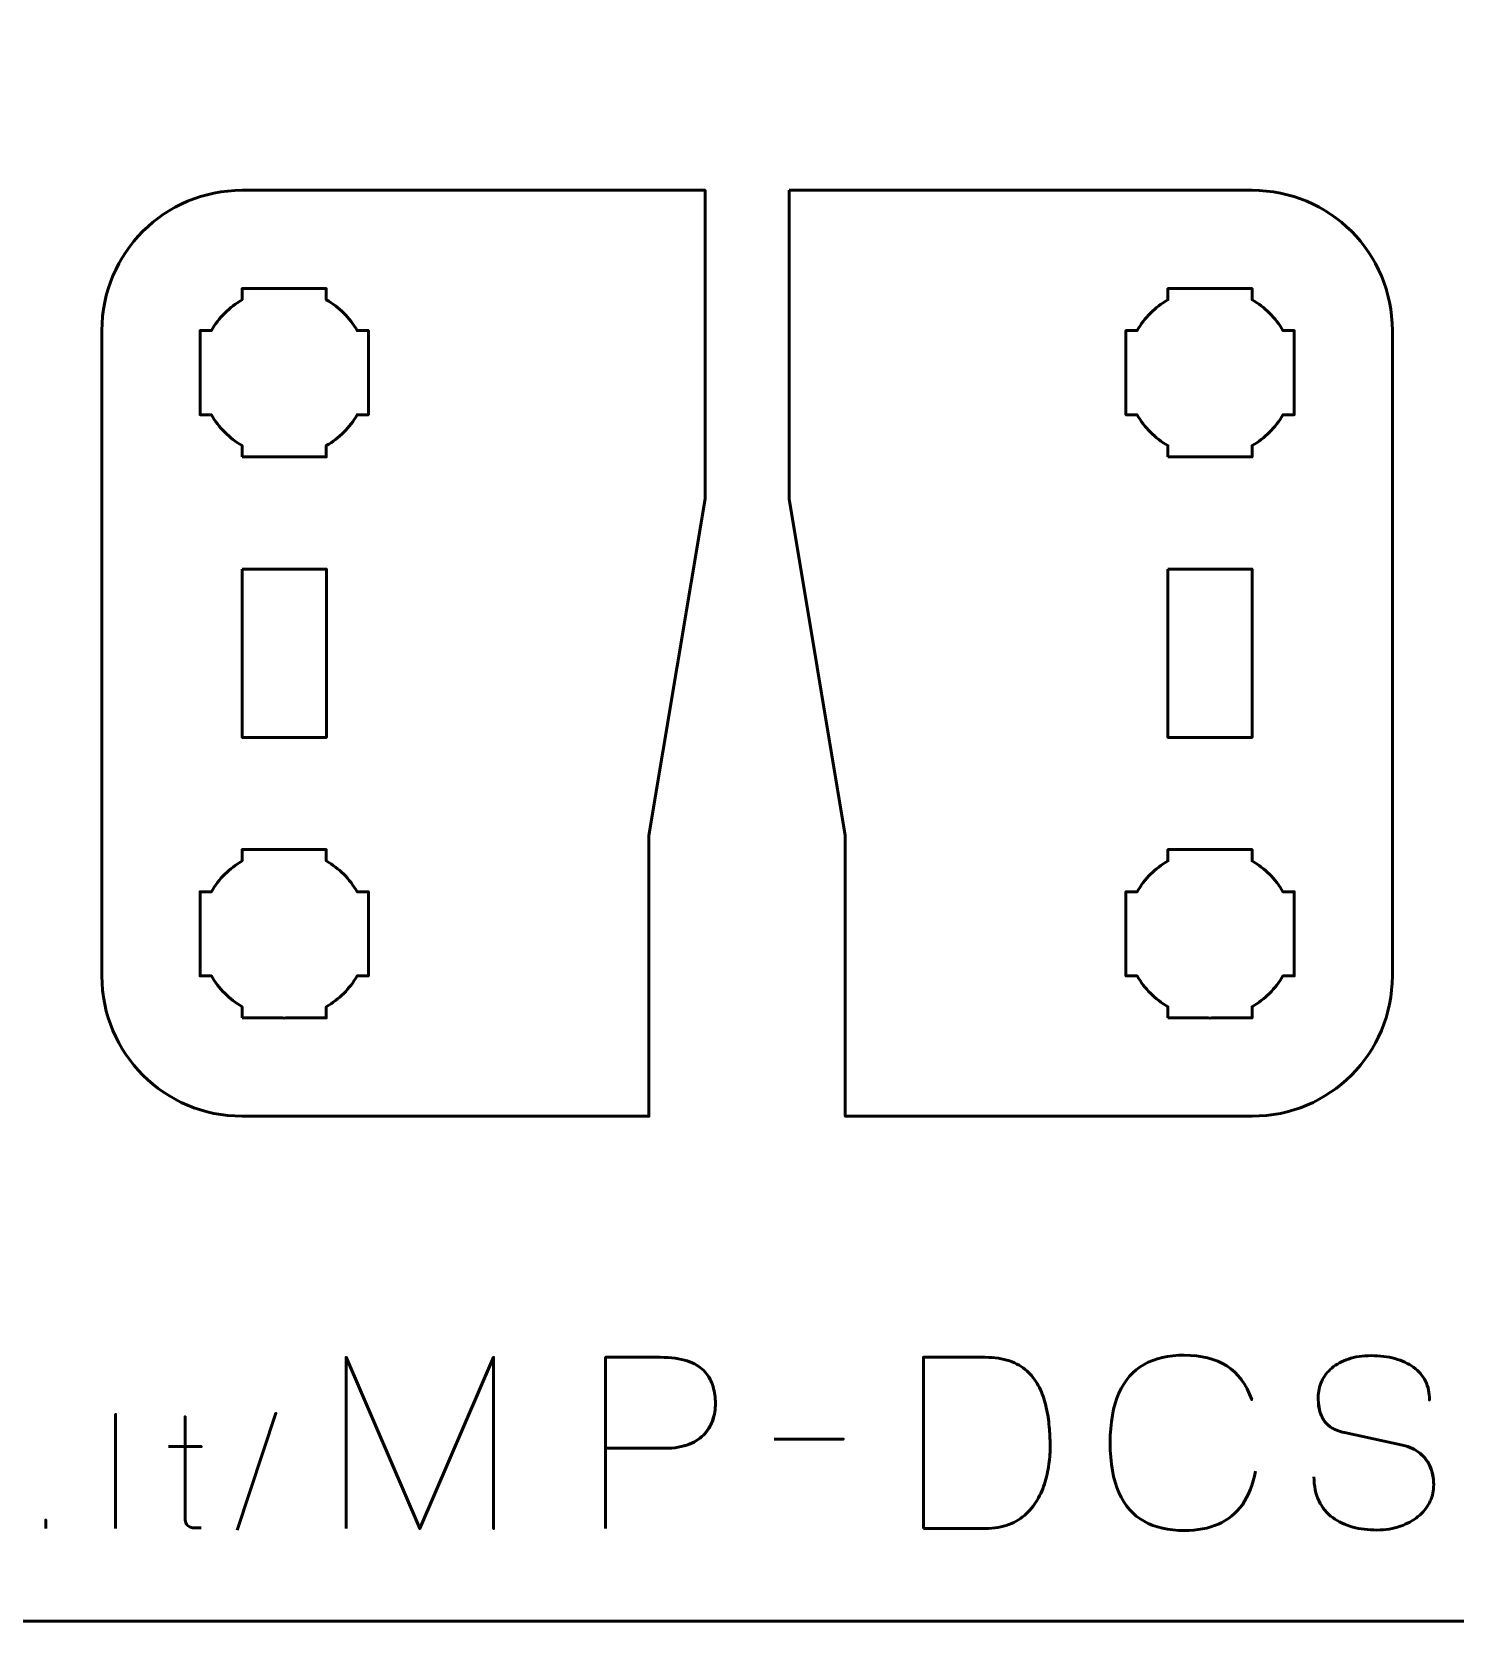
# Model space of a CAD drawing. Header units: centimetres. Extents: x -21 to 0, y -29.7 to 0.
# Drawn here: x -10.3 to -5.23, y -29.7 to -24.04 of the extents above; entities that cross this region are included whole.
import ezdxf

# ---------------------------------------------------------------- set-up
doc = ezdxf.new("R2010")
doc.units = ezdxf.units.CM
doc.header["$MEASUREMENT"] = 0
doc.layers.add('Layer 1', color=7, linetype='Continuous')

msp = doc.modelspace()

# ---------------------------------------------------------------- linework, layer by layer
at = {"layer": 'Layer 1', "color": 22, "lineweight": 53}
msp.add_open_spline([(-21.00003, -29.19995), (-21.00003, -29.19995), (-21.00003, -0.49992), (-21.00003, -0.49992), (-21.00003, -0.49992), (-21.00003, -0.22295), (-20.77694, 0.00004), (-20.49994, 0.00004), (-20.49994, 0.00004), (-20.49994, 0.00004), (-0.50008, 0.00004), (-0.50008, 0.00004), (-0.50008, 0.00004), (-0.22294, 0.00004), (0.00002, -0.22295), (0.00002, -0.49992), (0.00002, -0.49992), (0.00002, -0.49992), (0.00002, -29.19995), (0.00002, -29.19995), (0.00002, -29.19995), (0.00002, -29.47695), (-0.22294, -29.70004), (-0.50008, -29.70004), (-0.50008, -29.70004), (-0.50008, -29.70004), (-20.49994, -29.70004), (-20.49994, -29.70004), (-20.49994, -29.70004), (-20.77694, -29.70004), (-21.00003, -29.47695), (-21.00003, -29.19995)], degree=3, knots=[0, 0, 0, 0, 0.125, 0.125, 0.125, 0.125, 0.25, 0.25, 0.25, 0.25, 0.375, 0.375, 0.375, 0.375, 0.5, 0.5, 0.5, 0.5, 0.625, 0.625, 0.625, 0.625, 0.75, 0.75, 0.75, 0.75, 0.875, 0.875, 0.875, 0.875, 1, 1, 1, 1], dxfattribs=at)
at = {"layer": 'Layer 1', "color": 114, "lineweight": 53}
for points in [[(-9.54993, -24.60001), (-9.54993, -24.60001), (-7.9, -24.60001), (-7.9, -24.60001), (-7.9, -24.60001), (-7.9, -24.60001), (-7.9, -25.7), (-7.9, -25.7), (-7.9, -25.7), (-7.9, -25.7), (-8.1, -26.9), (-8.1, -26.9), (-8.1, -26.9), (-8.1, -26.9), (-8.10001, -27.89999), (-8.10001, -27.89999), (-8.10001, -27.89999), (-8.10001, -27.89999), (-9.54993, -27.89999), (-9.54993, -27.89999), (-9.54993, -27.89999), (-9.82693, -27.89999), (-10.05002, -27.67704), (-10.05002, -27.40003), (-10.05002, -27.40003), (-10.05002, -27.40003), (-10.05002, -25.10011), (-10.05002, -25.10011), (-10.05002, -25.10011), (-10.05002, -24.82311), (-9.82693, -24.60001), (-9.54993, -24.60001)], [(-7.6, -24.60001), (-7.6, -24.60001), (-5.95007, -24.60001), (-5.95007, -24.60001), (-5.95007, -24.60001), (-5.67294, -24.60001), (-5.44998, -24.82311), (-5.44998, -25.10011), (-5.44998, -25.10011), (-5.44998, -25.10011), (-5.44998, -27.40003), (-5.44998, -27.40003), (-5.44998, -27.40003), (-5.44998, -27.67704), (-5.67294, -27.89999), (-5.95007, -27.89999), (-5.95007, -27.89999), (-5.95007, -27.89999), (-7.40001, -27.89999), (-7.40001, -27.89999), (-7.40001, -27.89999), (-7.40001, -27.89999), (-7.40001, -26.9), (-7.40001, -26.9), (-7.40001, -26.9), (-7.40001, -26.9), (-7.6, -25.7), (-7.6, -25.7), (-7.6, -25.7), (-7.6, -25.7), (-7.6, -24.60001), (-7.6, -24.60001)]]:
    msp.add_open_spline(points, degree=3, knots=[0, 0, 0, 0, 0.125, 0.125, 0.125, 0.125, 0.25, 0.25, 0.25, 0.25, 0.375, 0.375, 0.375, 0.375, 0.5, 0.5, 0.5, 0.5, 0.625, 0.625, 0.625, 0.625, 0.75, 0.75, 0.75, 0.75, 0.875, 0.875, 0.875, 0.875, 1, 1, 1, 1], dxfattribs=at)
at = {"layer": 'Layer 1', "lineweight": 53}
for points, knots in [([(-9.55002, -25.55), (-9.55002, -25.55), (-9.55002, -25.50991), (-9.55002, -25.50991), (-9.55002, -25.50991), (-9.59557, -25.48355), (-9.63354, -25.44555), (-9.65987, -25.4), (-9.65987, -25.4), (-9.65987, -25.4), (-9.70002, -25.4), (-9.70002, -25.4), (-9.70002, -25.4), (-9.70002, -25.4), (-9.70002, -25.1), (-9.70002, -25.1), (-9.70002, -25.1), (-9.70002, -25.1), (-9.65982, -25.1), (-9.65982, -25.1), (-9.65982, -25.1), (-9.63348, -25.05448), (-9.59554, -25.01654), (-9.55002, -24.99021), (-9.55002, -24.99021), (-9.55002, -24.99021), (-9.55002, -24.95), (-9.55002, -24.95), (-9.55002, -24.95), (-9.55002, -24.95), (-9.25002, -24.95), (-9.25002, -24.95), (-9.25002, -24.95), (-9.25002, -24.95), (-9.25002, -24.99018), (-9.25002, -24.99018), (-9.25002, -24.99018), (-9.20448, -25.0165), (-9.1665, -25.05447), (-9.14014, -25.1), (-9.14014, -25.1), (-9.14014, -25.1), (-9.10002, -25.1), (-9.10002, -25.1), (-9.10002, -25.1), (-9.10002, -25.1), (-9.10002, -25.2445), (-9.10002, -25.2445), (-9.10002, -25.2445), (-9.10002, -25.2445), (-9.09997, -25.25007), (-9.09997, -25.25007), (-9.09997, -25.25007), (-9.09997, -25.25007), (-9.10002, -25.25563), (-9.10002, -25.25563), (-9.10002, -25.25563), (-9.10002, -25.25563), (-9.10002, -25.4), (-9.10002, -25.4), (-9.10002, -25.4), (-9.10002, -25.4), (-9.1401, -25.4), (-9.1401, -25.4), (-9.1401, -25.4), (-9.16646, -25.44557), (-9.20445, -25.48358), (-9.25002, -25.50994), (-9.25002, -25.50994), (-9.25002, -25.50994), (-9.25002, -25.55), (-9.25002, -25.55), (-9.25002, -25.55), (-9.25002, -25.55), (-9.39378, -25.55), (-9.39378, -25.55), (-9.39378, -25.55), (-9.39378, -25.55), (-9.39997, -25.55008), (-9.39997, -25.55008), (-9.39997, -25.55008), (-9.39997, -25.55008), (-9.40617, -25.55), (-9.40617, -25.55), (-9.40617, -25.55), (-9.40617, -25.55), (-9.55002, -25.55), (-9.55002, -25.55)], [0, 0, 0, 0, 0.0454545, 0.0454545, 0.0454545, 0.0454545, 0.0909091, 0.0909091, 0.0909091, 0.0909091, 0.1363636, 0.1363636, 0.1363636, 0.1363636, 0.1818182, 0.1818182, 0.1818182, 0.1818182, 0.2272727, 0.2272727, 0.2272727, 0.2272727, 0.2727273, 0.2727273, 0.2727273, 0.2727273, 0.3181818, 0.3181818, 0.3181818, 0.3181818, 0.3636364, 0.3636364, 0.3636364, 0.3636364, 0.4090909, 0.4090909, 0.4090909, 0.4090909, 0.4545455, 0.4545455, 0.4545455, 0.4545455, 0.5, 0.5, 0.5, 0.5, 0.5454545, 0.5454545, 0.5454545, 0.5454545, 0.5909091, 0.5909091, 0.5909091, 0.5909091, 0.6363636, 0.6363636, 0.6363636, 0.6363636, 0.6818182, 0.6818182, 0.6818182, 0.6818182, 0.7272727, 0.7272727, 0.7272727, 0.7272727, 0.7727273, 0.7727273, 0.7727273, 0.7727273, 0.8181818, 0.8181818, 0.8181818, 0.8181818, 0.8636364, 0.8636364, 0.8636364, 0.8636364, 0.9090909, 0.9090909, 0.9090909, 0.9090909, 0.9545455, 0.9545455, 0.9545455, 0.9545455, 1, 1, 1, 1]), ([(-6.25002, -25.55), (-6.25002, -25.55), (-6.25002, -25.50991), (-6.25002, -25.50991), (-6.25002, -25.50991), (-6.29557, -25.48355), (-6.33354, -25.44555), (-6.35987, -25.4), (-6.35987, -25.4), (-6.35987, -25.4), (-6.40002, -25.4), (-6.40002, -25.4), (-6.40002, -25.4), (-6.40002, -25.4), (-6.40002, -25.1), (-6.40002, -25.1), (-6.40002, -25.1), (-6.40002, -25.1), (-6.35982, -25.1), (-6.35982, -25.1), (-6.35982, -25.1), (-6.33348, -25.05448), (-6.29554, -25.01654), (-6.25002, -24.99021), (-6.25002, -24.99021), (-6.25002, -24.99021), (-6.25002, -24.95), (-6.25002, -24.95), (-6.25002, -24.95), (-6.25002, -24.95), (-5.95002, -24.95), (-5.95002, -24.95), (-5.95002, -24.95), (-5.95002, -24.95), (-5.95002, -24.99018), (-5.95002, -24.99018), (-5.95002, -24.99018), (-5.90448, -25.0165), (-5.8665, -25.05447), (-5.84014, -25.1), (-5.84014, -25.1), (-5.84014, -25.1), (-5.80002, -25.1), (-5.80002, -25.1), (-5.80002, -25.1), (-5.80002, -25.1), (-5.80002, -25.2445), (-5.80002, -25.2445), (-5.80002, -25.2445), (-5.80002, -25.2445), (-5.79997, -25.25007), (-5.79997, -25.25007), (-5.79997, -25.25007), (-5.79997, -25.25007), (-5.80002, -25.25563), (-5.80002, -25.25563), (-5.80002, -25.25563), (-5.80002, -25.25563), (-5.80002, -25.4), (-5.80002, -25.4), (-5.80002, -25.4), (-5.80002, -25.4), (-5.8401, -25.4), (-5.8401, -25.4), (-5.8401, -25.4), (-5.86646, -25.44557), (-5.90445, -25.48358), (-5.95002, -25.50994), (-5.95002, -25.50994), (-5.95002, -25.50994), (-5.95002, -25.55), (-5.95002, -25.55), (-5.95002, -25.55), (-5.95002, -25.55), (-6.09378, -25.55), (-6.09378, -25.55), (-6.09378, -25.55), (-6.09378, -25.55), (-6.09997, -25.55008), (-6.09997, -25.55008), (-6.09997, -25.55008), (-6.09997, -25.55008), (-6.10617, -25.55), (-6.10617, -25.55), (-6.10617, -25.55), (-6.10617, -25.55), (-6.25002, -25.55), (-6.25002, -25.55)], [0, 0, 0, 0, 0.0454545, 0.0454545, 0.0454545, 0.0454545, 0.0909091, 0.0909091, 0.0909091, 0.0909091, 0.1363636, 0.1363636, 0.1363636, 0.1363636, 0.1818182, 0.1818182, 0.1818182, 0.1818182, 0.2272727, 0.2272727, 0.2272727, 0.2272727, 0.2727273, 0.2727273, 0.2727273, 0.2727273, 0.3181818, 0.3181818, 0.3181818, 0.3181818, 0.3636364, 0.3636364, 0.3636364, 0.3636364, 0.4090909, 0.4090909, 0.4090909, 0.4090909, 0.4545455, 0.4545455, 0.4545455, 0.4545455, 0.5, 0.5, 0.5, 0.5, 0.5454545, 0.5454545, 0.5454545, 0.5454545, 0.5909091, 0.5909091, 0.5909091, 0.5909091, 0.6363636, 0.6363636, 0.6363636, 0.6363636, 0.6818182, 0.6818182, 0.6818182, 0.6818182, 0.7272727, 0.7272727, 0.7272727, 0.7272727, 0.7727273, 0.7727273, 0.7727273, 0.7727273, 0.8181818, 0.8181818, 0.8181818, 0.8181818, 0.8636364, 0.8636364, 0.8636364, 0.8636364, 0.9090909, 0.9090909, 0.9090909, 0.9090909, 0.9545455, 0.9545455, 0.9545455, 0.9545455, 1, 1, 1, 1]), ([(-9.54993, -25.95006), (-9.54993, -25.95006), (-9.24992, -25.95006), (-9.24992, -25.95006), (-9.24992, -25.95006), (-9.24992, -25.95006), (-9.24992, -26.55005), (-9.24992, -26.55005), (-9.24992, -26.55005), (-9.24992, -26.55005), (-9.54993, -26.55005), (-9.54993, -26.55005), (-9.54993, -26.55005), (-9.54993, -26.55005), (-9.54993, -25.95006), (-9.54993, -25.95006)], [0, 0, 0, 0, 0.25, 0.25, 0.25, 0.25, 0.5, 0.5, 0.5, 0.5, 0.75, 0.75, 0.75, 0.75, 1, 1, 1, 1]), ([(-6.25007, -25.95006), (-6.25007, -25.95006), (-5.95007, -25.95006), (-5.95007, -25.95006), (-5.95007, -25.95006), (-5.95007, -25.95006), (-5.95007, -26.55005), (-5.95007, -26.55005), (-5.95007, -26.55005), (-5.95007, -26.55005), (-6.25007, -26.55005), (-6.25007, -26.55005), (-6.25007, -26.55005), (-6.25007, -26.55005), (-6.25007, -25.95006), (-6.25007, -25.95006)], [0, 0, 0, 0, 0.25, 0.25, 0.25, 0.25, 0.5, 0.5, 0.5, 0.5, 0.75, 0.75, 0.75, 0.75, 1, 1, 1, 1]), ([(-9.55002, -27.55), (-9.55002, -27.55), (-9.55002, -27.50991), (-9.55002, -27.50991), (-9.55002, -27.50991), (-9.59557, -27.48355), (-9.63354, -27.44555), (-9.65987, -27.4), (-9.65987, -27.4), (-9.65987, -27.4), (-9.70002, -27.4), (-9.70002, -27.4), (-9.70002, -27.4), (-9.70002, -27.4), (-9.70002, -27.1), (-9.70002, -27.1), (-9.70002, -27.1), (-9.70002, -27.1), (-9.65982, -27.1), (-9.65982, -27.1), (-9.65982, -27.1), (-9.63348, -27.05448), (-9.59554, -27.01654), (-9.55002, -26.99021), (-9.55002, -26.99021), (-9.55002, -26.99021), (-9.55002, -26.95), (-9.55002, -26.95), (-9.55002, -26.95), (-9.55002, -26.95), (-9.25002, -26.95), (-9.25002, -26.95), (-9.25002, -26.95), (-9.25002, -26.95), (-9.25002, -26.99018), (-9.25002, -26.99018), (-9.25002, -26.99018), (-9.20448, -27.0165), (-9.1665, -27.05447), (-9.14014, -27.1), (-9.14014, -27.1), (-9.14014, -27.1), (-9.10002, -27.1), (-9.10002, -27.1), (-9.10002, -27.1), (-9.10002, -27.1), (-9.10002, -27.2445), (-9.10002, -27.2445), (-9.10002, -27.2445), (-9.10002, -27.2445), (-9.09997, -27.25007), (-9.09997, -27.25007), (-9.09997, -27.25007), (-9.09997, -27.25007), (-9.10002, -27.25563), (-9.10002, -27.25563), (-9.10002, -27.25563), (-9.10002, -27.25563), (-9.10002, -27.4), (-9.10002, -27.4), (-9.10002, -27.4), (-9.10002, -27.4), (-9.1401, -27.4), (-9.1401, -27.4), (-9.1401, -27.4), (-9.16646, -27.44557), (-9.20445, -27.48358), (-9.25002, -27.50994), (-9.25002, -27.50994), (-9.25002, -27.50994), (-9.25002, -27.55), (-9.25002, -27.55), (-9.25002, -27.55), (-9.25002, -27.55), (-9.39378, -27.55), (-9.39378, -27.55), (-9.39378, -27.55), (-9.39378, -27.55), (-9.39997, -27.55008), (-9.39997, -27.55008), (-9.39997, -27.55008), (-9.39997, -27.55008), (-9.40617, -27.55), (-9.40617, -27.55), (-9.40617, -27.55), (-9.40617, -27.55), (-9.55002, -27.55), (-9.55002, -27.55)], [0, 0, 0, 0, 0.0454545, 0.0454545, 0.0454545, 0.0454545, 0.0909091, 0.0909091, 0.0909091, 0.0909091, 0.1363636, 0.1363636, 0.1363636, 0.1363636, 0.1818182, 0.1818182, 0.1818182, 0.1818182, 0.2272727, 0.2272727, 0.2272727, 0.2272727, 0.2727273, 0.2727273, 0.2727273, 0.2727273, 0.3181818, 0.3181818, 0.3181818, 0.3181818, 0.3636364, 0.3636364, 0.3636364, 0.3636364, 0.4090909, 0.4090909, 0.4090909, 0.4090909, 0.4545455, 0.4545455, 0.4545455, 0.4545455, 0.5, 0.5, 0.5, 0.5, 0.5454545, 0.5454545, 0.5454545, 0.5454545, 0.5909091, 0.5909091, 0.5909091, 0.5909091, 0.6363636, 0.6363636, 0.6363636, 0.6363636, 0.6818182, 0.6818182, 0.6818182, 0.6818182, 0.7272727, 0.7272727, 0.7272727, 0.7272727, 0.7727273, 0.7727273, 0.7727273, 0.7727273, 0.8181818, 0.8181818, 0.8181818, 0.8181818, 0.8636364, 0.8636364, 0.8636364, 0.8636364, 0.9090909, 0.9090909, 0.9090909, 0.9090909, 0.9545455, 0.9545455, 0.9545455, 0.9545455, 1, 1, 1, 1]), ([(-6.25002, -27.55), (-6.25002, -27.55), (-6.25002, -27.50991), (-6.25002, -27.50991), (-6.25002, -27.50991), (-6.29557, -27.48355), (-6.33354, -27.44555), (-6.35987, -27.4), (-6.35987, -27.4), (-6.35987, -27.4), (-6.40002, -27.4), (-6.40002, -27.4), (-6.40002, -27.4), (-6.40002, -27.4), (-6.40002, -27.1), (-6.40002, -27.1), (-6.40002, -27.1), (-6.40002, -27.1), (-6.35982, -27.1), (-6.35982, -27.1), (-6.35982, -27.1), (-6.33348, -27.05448), (-6.29554, -27.01654), (-6.25002, -26.99021), (-6.25002, -26.99021), (-6.25002, -26.99021), (-6.25002, -26.95), (-6.25002, -26.95), (-6.25002, -26.95), (-6.25002, -26.95), (-5.95002, -26.95), (-5.95002, -26.95), (-5.95002, -26.95), (-5.95002, -26.95), (-5.95002, -26.99018), (-5.95002, -26.99018), (-5.95002, -26.99018), (-5.90448, -27.0165), (-5.8665, -27.05447), (-5.84014, -27.1), (-5.84014, -27.1), (-5.84014, -27.1), (-5.80002, -27.1), (-5.80002, -27.1), (-5.80002, -27.1), (-5.80002, -27.1), (-5.80002, -27.2445), (-5.80002, -27.2445), (-5.80002, -27.2445), (-5.80002, -27.2445), (-5.79997, -27.25007), (-5.79997, -27.25007), (-5.79997, -27.25007), (-5.79997, -27.25007), (-5.80002, -27.25563), (-5.80002, -27.25563), (-5.80002, -27.25563), (-5.80002, -27.25563), (-5.80002, -27.4), (-5.80002, -27.4), (-5.80002, -27.4), (-5.80002, -27.4), (-5.8401, -27.4), (-5.8401, -27.4), (-5.8401, -27.4), (-5.86646, -27.44557), (-5.90445, -27.48358), (-5.95002, -27.50994), (-5.95002, -27.50994), (-5.95002, -27.50994), (-5.95002, -27.55), (-5.95002, -27.55), (-5.95002, -27.55), (-5.95002, -27.55), (-6.09378, -27.55), (-6.09378, -27.55), (-6.09378, -27.55), (-6.09378, -27.55), (-6.09997, -27.55008), (-6.09997, -27.55008), (-6.09997, -27.55008), (-6.09997, -27.55008), (-6.10617, -27.55), (-6.10617, -27.55), (-6.10617, -27.55), (-6.10617, -27.55), (-6.25002, -27.55), (-6.25002, -27.55)], [0, 0, 0, 0, 0.0454545, 0.0454545, 0.0454545, 0.0454545, 0.0909091, 0.0909091, 0.0909091, 0.0909091, 0.1363636, 0.1363636, 0.1363636, 0.1363636, 0.1818182, 0.1818182, 0.1818182, 0.1818182, 0.2272727, 0.2272727, 0.2272727, 0.2272727, 0.2727273, 0.2727273, 0.2727273, 0.2727273, 0.3181818, 0.3181818, 0.3181818, 0.3181818, 0.3636364, 0.3636364, 0.3636364, 0.3636364, 0.4090909, 0.4090909, 0.4090909, 0.4090909, 0.4545455, 0.4545455, 0.4545455, 0.4545455, 0.5, 0.5, 0.5, 0.5, 0.5454545, 0.5454545, 0.5454545, 0.5454545, 0.5909091, 0.5909091, 0.5909091, 0.5909091, 0.6363636, 0.6363636, 0.6363636, 0.6363636, 0.6818182, 0.6818182, 0.6818182, 0.6818182, 0.7272727, 0.7272727, 0.7272727, 0.7272727, 0.7727273, 0.7727273, 0.7727273, 0.7727273, 0.8181818, 0.8181818, 0.8181818, 0.8181818, 0.8636364, 0.8636364, 0.8636364, 0.8636364, 0.9090909, 0.9090909, 0.9090909, 0.9090909, 0.9545455, 0.9545455, 0.9545455, 0.9545455, 1, 1, 1, 1])]:
    msp.add_open_spline(points, degree=3, knots=knots, dxfattribs=at)
at = {"layer": 'Layer 1', "color": 30, "lineweight": 53}
for points, knots in [([(-9.17972, -29.36992), (-9.17972, -29.36992), (-9.17972, -28.75947), (-9.17972, -28.75947), (-9.17972, -28.75947), (-9.17972, -28.75947), (-8.91725, -29.36992), (-8.91725, -29.36992), (-8.91725, -29.36992), (-8.91725, -29.36992), (-8.65394, -28.75947), (-8.65394, -28.75947), (-8.65394, -28.75947), (-8.65394, -28.75947), (-8.65394, -29.36992), (-8.65394, -29.36992), (-8.65394, -29.36992), (-8.65394, -29.36992), (-8.65394, -28.75947), (-8.65394, -28.75947), (-8.65394, -28.75947), (-8.65394, -28.75947), (-8.91725, -29.36992), (-8.91725, -29.36992), (-8.91725, -29.36992), (-8.91725, -29.36992), (-9.17972, -28.75947), (-9.17972, -28.75947), (-9.17972, -28.75947), (-9.17972, -28.75947), (-9.17972, -29.36992), (-9.17972, -29.36992)], [0, 0, 0, 0, 0.125, 0.125, 0.125, 0.125, 0.25, 0.25, 0.25, 0.25, 0.375, 0.375, 0.375, 0.375, 0.5, 0.5, 0.5, 0.5, 0.625, 0.625, 0.625, 0.625, 0.75, 0.75, 0.75, 0.75, 0.875, 0.875, 0.875, 0.875, 1, 1, 1, 1]), ([(-8.25431, -29.36992), (-8.25431, -29.36992), (-8.25431, -28.75947), (-8.25431, -28.75947), (-8.25431, -28.75947), (-8.25431, -28.75947), (-8.05958, -28.75947), (-8.05958, -28.75947), (-8.05958, -28.75947), (-8.02063, -28.75961), (-7.9886, -28.76399), (-7.96334, -28.77245), (-7.96334, -28.77245), (-7.93822, -28.78078), (-7.91846, -28.79235), (-7.90421, -28.80703), (-7.90421, -28.80703), (-7.88996, -28.82156), (-7.8798, -28.83821), (-7.87359, -28.85698), (-7.87359, -28.85698), (-7.86752, -28.87575), (-7.86399, -28.89536), (-7.86315, -28.9161), (-7.86315, -28.9161), (-7.86216, -28.93685), (-7.86456, -28.95717), (-7.8702, -28.97692), (-7.8702, -28.97692), (-7.87599, -28.99668), (-7.88573, -29.0146), (-7.8997, -29.03069), (-7.8997, -29.03069), (-7.91352, -29.04677), (-7.93229, -29.05962), (-7.95586, -29.06907), (-7.95586, -29.06907), (-7.97942, -29.07867), (-8.00863, -29.08346), (-8.04349, -29.08375), (-8.04349, -29.08375), (-8.04349, -29.08375), (-8.25431, -29.08375), (-8.25431, -29.08375), (-8.25431, -29.08375), (-8.25431, -29.08375), (-8.04349, -29.08375), (-8.04349, -29.08375), (-8.04349, -29.08375), (-8.00934, -29.08346), (-7.98041, -29.07867), (-7.95699, -29.06907), (-7.95699, -29.06907), (-7.93342, -29.05962), (-7.91465, -29.04677), (-7.90054, -29.03069), (-7.90054, -29.03069), (-7.88657, -29.0146), (-7.87655, -28.99668), (-7.87063, -28.97692), (-7.87063, -28.97692), (-7.8647, -28.95717), (-7.86216, -28.93685), (-7.86315, -28.9161), (-7.86315, -28.9161), (-7.86399, -28.89536), (-7.86752, -28.87575), (-7.87387, -28.85698), (-7.87387, -28.85698), (-7.88008, -28.83821), (-7.89052, -28.82156), (-7.90478, -28.80703), (-7.90478, -28.80703), (-7.91917, -28.79235), (-7.93892, -28.78078), (-7.96404, -28.77245), (-7.96404, -28.77245), (-7.9893, -28.76399), (-8.02105, -28.75961), (-8.05958, -28.75947), (-8.05958, -28.75947), (-8.05958, -28.75947), (-8.25431, -28.75947), (-8.25431, -28.75947), (-8.25431, -28.75947), (-8.25431, -28.75947), (-8.25431, -29.36992), (-8.25431, -29.36992)], [0, 0, 0, 0, 0.0454545, 0.0454545, 0.0454545, 0.0454545, 0.0909091, 0.0909091, 0.0909091, 0.0909091, 0.1363636, 0.1363636, 0.1363636, 0.1363636, 0.1818182, 0.1818182, 0.1818182, 0.1818182, 0.2272727, 0.2272727, 0.2272727, 0.2272727, 0.2727273, 0.2727273, 0.2727273, 0.2727273, 0.3181818, 0.3181818, 0.3181818, 0.3181818, 0.3636364, 0.3636364, 0.3636364, 0.3636364, 0.4090909, 0.4090909, 0.4090909, 0.4090909, 0.4545455, 0.4545455, 0.4545455, 0.4545455, 0.5, 0.5, 0.5, 0.5, 0.5454545, 0.5454545, 0.5454545, 0.5454545, 0.5909091, 0.5909091, 0.5909091, 0.5909091, 0.6363636, 0.6363636, 0.6363636, 0.6363636, 0.6818182, 0.6818182, 0.6818182, 0.6818182, 0.7272727, 0.7272727, 0.7272727, 0.7272727, 0.7727273, 0.7727273, 0.7727273, 0.7727273, 0.8181818, 0.8181818, 0.8181818, 0.8181818, 0.8636364, 0.8636364, 0.8636364, 0.8636364, 0.9090909, 0.9090909, 0.9090909, 0.9090909, 0.9545455, 0.9545455, 0.9545455, 0.9545455, 1, 1, 1, 1]), ([(-7.12146, -29.36992), (-7.12146, -29.36992), (-7.12146, -28.75947), (-7.12146, -28.75947), (-7.12146, -28.75947), (-7.12146, -28.75947), (-6.90133, -28.75947), (-6.90133, -28.75947), (-6.90133, -28.75947), (-6.86788, -28.75961), (-6.83895, -28.76399), (-6.81454, -28.77259), (-6.81454, -28.77259), (-6.79027, -28.7812), (-6.76967, -28.79306), (-6.75302, -28.80801), (-6.75302, -28.80801), (-6.73622, -28.82311), (-6.72268, -28.84047), (-6.71209, -28.85994), (-6.71209, -28.85994), (-6.70151, -28.87956), (-6.69333, -28.90044), (-6.68754, -28.9226), (-6.68754, -28.9226), (-6.68176, -28.94461), (-6.67766, -28.96705), (-6.67512, -28.98977), (-6.67512, -28.98977), (-6.67258, -29.01248), (-6.67089, -29.0345), (-6.67018, -29.05581), (-6.67018, -29.05581), (-6.6692, -29.07711), (-6.6699, -29.09955), (-6.67216, -29.12312), (-6.67216, -29.12312), (-6.67442, -29.14668), (-6.67865, -29.17025), (-6.685, -29.19367), (-6.685, -29.19367), (-6.69121, -29.2171), (-6.7001, -29.23939), (-6.71153, -29.26042), (-6.71153, -29.26042), (-6.72282, -29.28158), (-6.73721, -29.30035), (-6.75443, -29.31672), (-6.75443, -29.31672), (-6.77178, -29.33309), (-6.79253, -29.34607), (-6.8168, -29.35553), (-6.8168, -29.35553), (-6.84107, -29.36498), (-6.86929, -29.36978), (-6.90133, -29.36992), (-6.90133, -29.36992), (-6.90133, -29.36992), (-7.12146, -29.36992), (-7.12146, -29.36992)], [0, 0, 0, 0, 0.0666667, 0.0666667, 0.0666667, 0.0666667, 0.1333333, 0.1333333, 0.1333333, 0.1333333, 0.2, 0.2, 0.2, 0.2, 0.2666667, 0.2666667, 0.2666667, 0.2666667, 0.3333333, 0.3333333, 0.3333333, 0.3333333, 0.4, 0.4, 0.4, 0.4, 0.4666667, 0.4666667, 0.4666667, 0.4666667, 0.5333333, 0.5333333, 0.5333333, 0.5333333, 0.6, 0.6, 0.6, 0.6, 0.6666667, 0.6666667, 0.6666667, 0.6666667, 0.7333333, 0.7333333, 0.7333333, 0.7333333, 0.8, 0.8, 0.8, 0.8, 0.8666667, 0.8666667, 0.8666667, 0.8666667, 0.9333333, 0.9333333, 0.9333333, 0.9333333, 1, 1, 1, 1]), ([(-7.12146, -29.36992), (-7.12146, -29.36992), (-7.12146, -28.75947), (-7.12146, -28.75947), (-7.12146, -28.75947), (-7.12146, -28.75947), (-6.90133, -28.75947), (-6.90133, -28.75947), (-6.90133, -28.75947), (-6.86788, -28.75961), (-6.83895, -28.76399), (-6.81454, -28.77259), (-6.81454, -28.77259), (-6.79027, -28.7812), (-6.76967, -28.79306), (-6.75302, -28.80801), (-6.75302, -28.80801), (-6.73622, -28.82311), (-6.72268, -28.84047), (-6.71209, -28.85994), (-6.71209, -28.85994), (-6.70151, -28.87956), (-6.69333, -28.90044), (-6.68754, -28.9226), (-6.68754, -28.9226), (-6.68176, -28.94461), (-6.67766, -28.96705), (-6.67512, -28.98977), (-6.67512, -28.98977), (-6.67258, -29.01248), (-6.67089, -29.0345), (-6.67018, -29.05581), (-6.67018, -29.05581), (-6.6692, -29.07711), (-6.6699, -29.09955), (-6.67216, -29.12312), (-6.67216, -29.12312), (-6.67442, -29.14668), (-6.67865, -29.17025), (-6.685, -29.19367), (-6.685, -29.19367), (-6.69121, -29.2171), (-6.7001, -29.23939), (-6.71153, -29.26042), (-6.71153, -29.26042), (-6.72282, -29.28158), (-6.73721, -29.30035), (-6.75443, -29.31672), (-6.75443, -29.31672), (-6.77178, -29.33309), (-6.79253, -29.34607), (-6.8168, -29.35553), (-6.8168, -29.35553), (-6.84107, -29.36498), (-6.86929, -29.36978), (-6.90133, -29.36992), (-6.90133, -29.36992), (-6.90133, -29.36992), (-7.12146, -29.36992), (-7.12146, -29.36992)], [0, 0, 0, 0, 0.0666667, 0.0666667, 0.0666667, 0.0666667, 0.1333333, 0.1333333, 0.1333333, 0.1333333, 0.2, 0.2, 0.2, 0.2, 0.2666667, 0.2666667, 0.2666667, 0.2666667, 0.3333333, 0.3333333, 0.3333333, 0.3333333, 0.4, 0.4, 0.4, 0.4, 0.4666667, 0.4666667, 0.4666667, 0.4666667, 0.5333333, 0.5333333, 0.5333333, 0.5333333, 0.6, 0.6, 0.6, 0.6, 0.6666667, 0.6666667, 0.6666667, 0.6666667, 0.7333333, 0.7333333, 0.7333333, 0.7333333, 0.8, 0.8, 0.8, 0.8, 0.8666667, 0.8666667, 0.8666667, 0.8666667, 0.9333333, 0.9333333, 0.9333333, 0.9333333, 1, 1, 1, 1]), ([(-5.93782, -29.16503), (-5.94685, -29.21343), (-5.96265, -29.25336), (-5.98481, -29.28469), (-5.98481, -29.28469), (-6.0071, -29.31587), (-6.03561, -29.33902), (-6.07032, -29.35412), (-6.07032, -29.35412), (-6.10489, -29.36921), (-6.14553, -29.37683), (-6.19182, -29.37669), (-6.19182, -29.37669), (-6.24812, -29.37683), (-6.29596, -29.36597), (-6.33519, -29.34381), (-6.33519, -29.34381), (-6.37442, -29.3218), (-6.40433, -29.28779), (-6.42494, -29.24165), (-6.42494, -29.24165), (-6.44554, -29.19551), (-6.45584, -29.13638), (-6.45598, -29.06427), (-6.45598, -29.06427), (-6.45584, -28.99245), (-6.44554, -28.93346), (-6.42494, -28.88732), (-6.42494, -28.88732), (-6.40433, -28.84117), (-6.37442, -28.80703), (-6.33519, -28.78487), (-6.33519, -28.78487), (-6.29596, -28.76272), (-6.24812, -28.75171), (-6.19182, -28.75185), (-6.19182, -28.75185), (-6.13156, -28.75171), (-6.08105, -28.76455), (-6.04041, -28.79037), (-6.04041, -28.79037), (-5.99991, -28.8162), (-5.97013, -28.85613), (-5.95136, -28.91018), (-5.95136, -28.91018), (-5.97013, -28.85613), (-5.99991, -28.8162), (-6.04041, -28.79037), (-6.04041, -28.79037), (-6.08105, -28.76455), (-6.13156, -28.75171), (-6.19182, -28.75185), (-6.19182, -28.75185), (-6.24812, -28.75171), (-6.29596, -28.76272), (-6.33519, -28.78487), (-6.33519, -28.78487), (-6.37442, -28.80703), (-6.40433, -28.84117), (-6.42494, -28.88732), (-6.42494, -28.88732), (-6.44554, -28.93346), (-6.45584, -28.99245), (-6.45598, -29.06427), (-6.45598, -29.06427), (-6.45584, -29.13638), (-6.44554, -29.19551), (-6.42494, -29.24165), (-6.42494, -29.24165), (-6.40433, -29.28779), (-6.37442, -29.3218), (-6.33519, -29.34381), (-6.33519, -29.34381), (-6.29596, -29.36597), (-6.24812, -29.37683), (-6.19182, -29.37669), (-6.19182, -29.37669), (-6.14553, -29.37683), (-6.10489, -29.36921), (-6.07032, -29.35412), (-6.07032, -29.35412), (-6.03561, -29.33902), (-6.0071, -29.31587), (-5.98481, -29.28469), (-5.98481, -29.28469), (-5.96265, -29.25336), (-5.94685, -29.21343), (-5.93782, -29.16503)], [0, 0, 0, 0, 0.0454545, 0.0454545, 0.0454545, 0.0454545, 0.0909091, 0.0909091, 0.0909091, 0.0909091, 0.1363636, 0.1363636, 0.1363636, 0.1363636, 0.1818182, 0.1818182, 0.1818182, 0.1818182, 0.2272727, 0.2272727, 0.2272727, 0.2272727, 0.2727273, 0.2727273, 0.2727273, 0.2727273, 0.3181818, 0.3181818, 0.3181818, 0.3181818, 0.3636364, 0.3636364, 0.3636364, 0.3636364, 0.4090909, 0.4090909, 0.4090909, 0.4090909, 0.4545455, 0.4545455, 0.4545455, 0.4545455, 0.5, 0.5, 0.5, 0.5, 0.5454545, 0.5454545, 0.5454545, 0.5454545, 0.5909091, 0.5909091, 0.5909091, 0.5909091, 0.6363636, 0.6363636, 0.6363636, 0.6363636, 0.6818182, 0.6818182, 0.6818182, 0.6818182, 0.7272727, 0.7272727, 0.7272727, 0.7272727, 0.7727273, 0.7727273, 0.7727273, 0.7727273, 0.8181818, 0.8181818, 0.8181818, 0.8181818, 0.8636364, 0.8636364, 0.8636364, 0.8636364, 0.9090909, 0.9090909, 0.9090909, 0.9090909, 0.9545455, 0.9545455, 0.9545455, 0.9545455, 1, 1, 1, 1]), ([(-5.72954, -29.18535), (-5.72926, -29.21907), (-5.72333, -29.248), (-5.71148, -29.27213), (-5.71148, -29.27213), (-5.69977, -29.29612), (-5.6834, -29.31573), (-5.66279, -29.33097), (-5.66279, -29.33097), (-5.64205, -29.34607), (-5.6182, -29.35722), (-5.59125, -29.36442), (-5.59125, -29.36442), (-5.56444, -29.37147), (-5.53565, -29.375), (-5.50517, -29.375), (-5.50517, -29.375), (-5.47441, -29.37486), (-5.44675, -29.37034), (-5.42206, -29.36174), (-5.42206, -29.36174), (-5.3975, -29.35313), (-5.37648, -29.34156), (-5.35884, -29.32702), (-5.35884, -29.32702), (-5.34134, -29.31249), (-5.32779, -29.29626), (-5.3182, -29.2782), (-5.3182, -29.2782), (-5.3086, -29.26014), (-5.30352, -29.24165), (-5.30282, -29.2226), (-5.30282, -29.2226), (-5.30197, -29.19762), (-5.30564, -29.17476), (-5.31368, -29.15416), (-5.31368, -29.15416), (-5.32173, -29.13356), (-5.33414, -29.11634), (-5.35094, -29.10223), (-5.35094, -29.10223), (-5.36759, -29.08812), (-5.38861, -29.07824), (-5.41373, -29.07274), (-5.41373, -29.07274), (-5.41373, -29.07274), (-5.62117, -29.02787), (-5.62117, -29.02787), (-5.62117, -29.02787), (-5.64064, -29.02377), (-5.65743, -29.01686), (-5.67126, -29.00726), (-5.67126, -29.00726), (-5.68509, -28.99753), (-5.69581, -28.98412), (-5.70315, -28.96691), (-5.70315, -28.96691), (-5.71049, -28.94983), (-5.7143, -28.9281), (-5.7143, -28.90171), (-5.7143, -28.90171), (-5.7143, -28.88167), (-5.71021, -28.86276), (-5.70188, -28.84498), (-5.70188, -28.84498), (-5.6937, -28.8272), (-5.68156, -28.81154), (-5.66562, -28.79771), (-5.66562, -28.79771), (-5.64967, -28.78402), (-5.62991, -28.7733), (-5.60649, -28.76554), (-5.60649, -28.76554), (-5.58292, -28.75764), (-5.55597, -28.75369), (-5.52549, -28.75354), (-5.52549, -28.75354), (-5.49487, -28.75354), (-5.46679, -28.75707), (-5.44111, -28.76413), (-5.44111, -28.76413), (-5.41557, -28.77118), (-5.39341, -28.78134), (-5.37478, -28.79489), (-5.37478, -28.79489), (-5.35616, -28.80844), (-5.34176, -28.82509), (-5.33189, -28.84456), (-5.33189, -28.84456), (-5.32201, -28.86418), (-5.31735, -28.88661), (-5.31806, -28.91187), (-5.31806, -28.91187), (-5.31735, -28.88661), (-5.32201, -28.86418), (-5.33189, -28.84456), (-5.33189, -28.84456), (-5.34176, -28.82509), (-5.35616, -28.80844), (-5.37478, -28.79489), (-5.37478, -28.79489), (-5.39341, -28.78134), (-5.41557, -28.77118), (-5.44111, -28.76413), (-5.44111, -28.76413), (-5.46679, -28.75707), (-5.49487, -28.75354), (-5.52549, -28.75354), (-5.52549, -28.75354), (-5.55597, -28.75369), (-5.58292, -28.75764), (-5.60649, -28.76554), (-5.60649, -28.76554), (-5.62991, -28.7733), (-5.64967, -28.78402), (-5.66562, -28.79771), (-5.66562, -28.79771), (-5.68156, -28.81154), (-5.6937, -28.8272), (-5.70188, -28.84498), (-5.70188, -28.84498), (-5.71021, -28.86276), (-5.7143, -28.88167), (-5.7143, -28.90171), (-5.7143, -28.90171), (-5.7143, -28.9281), (-5.71063, -28.94983), (-5.70358, -28.96676), (-5.70358, -28.96676), (-5.69638, -28.98384), (-5.6858, -28.9971), (-5.67197, -29.00684), (-5.67197, -29.00684), (-5.65814, -29.01644), (-5.6412, -29.02349), (-5.62117, -29.02787), (-5.62117, -29.02787), (-5.62117, -29.02787), (-5.41373, -29.07274), (-5.41373, -29.07274), (-5.41373, -29.07274), (-5.38805, -29.07824), (-5.36688, -29.08812), (-5.35023, -29.10223), (-5.35023, -29.10223), (-5.33344, -29.11634), (-5.32116, -29.13356), (-5.31326, -29.15416), (-5.31326, -29.15416), (-5.3055, -29.17476), (-5.30197, -29.19762), (-5.30282, -29.2226), (-5.30282, -29.2226), (-5.30352, -29.24165), (-5.3086, -29.26014), (-5.3182, -29.2782), (-5.3182, -29.2782), (-5.32779, -29.29626), (-5.34134, -29.31249), (-5.35884, -29.32702), (-5.35884, -29.32702), (-5.37648, -29.34156), (-5.3975, -29.35313), (-5.42206, -29.36174), (-5.42206, -29.36174), (-5.44675, -29.37034), (-5.47441, -29.37486), (-5.50517, -29.375), (-5.50517, -29.375), (-5.53565, -29.375), (-5.56444, -29.37147), (-5.59125, -29.36442), (-5.59125, -29.36442), (-5.6182, -29.35722), (-5.64205, -29.34607), (-5.66279, -29.33097), (-5.66279, -29.33097), (-5.6834, -29.31573), (-5.69977, -29.29612), (-5.71148, -29.27213), (-5.71148, -29.27213), (-5.72333, -29.248), (-5.72926, -29.21907), (-5.72954, -29.18535)], [0, 0, 0, 0, 0.0217391, 0.0217391, 0.0217391, 0.0217391, 0.0434783, 0.0434783, 0.0434783, 0.0434783, 0.0652174, 0.0652174, 0.0652174, 0.0652174, 0.0869565, 0.0869565, 0.0869565, 0.0869565, 0.1086957, 0.1086957, 0.1086957, 0.1086957, 0.1304348, 0.1304348, 0.1304348, 0.1304348, 0.1521739, 0.1521739, 0.1521739, 0.1521739, 0.173913, 0.173913, 0.173913, 0.173913, 0.1956522, 0.1956522, 0.1956522, 0.1956522, 0.2173913, 0.2173913, 0.2173913, 0.2173913, 0.2391304, 0.2391304, 0.2391304, 0.2391304, 0.2608696, 0.2608696, 0.2608696, 0.2608696, 0.2826087, 0.2826087, 0.2826087, 0.2826087, 0.3043478, 0.3043478, 0.3043478, 0.3043478, 0.326087, 0.326087, 0.326087, 0.326087, 0.3478261, 0.3478261, 0.3478261, 0.3478261, 0.3695652, 0.3695652, 0.3695652, 0.3695652, 0.3913043, 0.3913043, 0.3913043, 0.3913043, 0.4130435, 0.4130435, 0.4130435, 0.4130435, 0.4347826, 0.4347826, 0.4347826, 0.4347826, 0.4565217, 0.4565217, 0.4565217, 0.4565217, 0.4782609, 0.4782609, 0.4782609, 0.4782609, 0.5, 0.5, 0.5, 0.5, 0.5217391, 0.5217391, 0.5217391, 0.5217391, 0.5434783, 0.5434783, 0.5434783, 0.5434783, 0.5652174, 0.5652174, 0.5652174, 0.5652174, 0.5869565, 0.5869565, 0.5869565, 0.5869565, 0.6086957, 0.6086957, 0.6086957, 0.6086957, 0.6304348, 0.6304348, 0.6304348, 0.6304348, 0.6521739, 0.6521739, 0.6521739, 0.6521739, 0.673913, 0.673913, 0.673913, 0.673913, 0.6956522, 0.6956522, 0.6956522, 0.6956522, 0.7173913, 0.7173913, 0.7173913, 0.7173913, 0.7391304, 0.7391304, 0.7391304, 0.7391304, 0.7608696, 0.7608696, 0.7608696, 0.7608696, 0.7826087, 0.7826087, 0.7826087, 0.7826087, 0.8043478, 0.8043478, 0.8043478, 0.8043478, 0.826087, 0.826087, 0.826087, 0.826087, 0.8478261, 0.8478261, 0.8478261, 0.8478261, 0.8695652, 0.8695652, 0.8695652, 0.8695652, 0.8913043, 0.8913043, 0.8913043, 0.8913043, 0.9130435, 0.9130435, 0.9130435, 0.9130435, 0.9347826, 0.9347826, 0.9347826, 0.9347826, 0.9565217, 0.9565217, 0.9565217, 0.9565217, 0.9782609, 0.9782609, 0.9782609, 0.9782609, 1, 1, 1, 1]), ([(-10.00099, -29.36992), (-10.00099, -29.36992), (-10.00099, -28.96296), (-10.00099, -28.96296), (-10.00099, -28.96296), (-10.00099, -28.96296), (-10.00099, -29.36992), (-10.00099, -29.36992)], [0, 0, 0, 0, 0.5, 0.5, 0.5, 0.5, 1, 1, 1, 1]), ([(-9.69619, -29.3671), (-9.70315, -29.36766), (-9.71011, -29.36785), (-9.71689, -29.36766), (-9.71689, -29.36766), (-9.72366, -29.36747), (-9.72978, -29.36644), (-9.73533, -29.36437), (-9.73533, -29.36437), (-9.74088, -29.36239), (-9.7453, -29.35882), (-9.74868, -29.35374), (-9.74868, -29.35374), (-9.75198, -29.34866), (-9.75367, -29.34142), (-9.75376, -29.3321), (-9.75376, -29.3321), (-9.75376, -29.32768), (-9.75376, -29.32016), (-9.75376, -29.30962), (-9.75376, -29.30962), (-9.75376, -29.29899), (-9.75376, -29.28619), (-9.75376, -29.27105), (-9.75376, -29.27105), (-9.75376, -29.2559), (-9.75376, -29.23935), (-9.75376, -29.22138), (-9.75376, -29.22138), (-9.75376, -29.20341), (-9.75376, -29.18488), (-9.75376, -29.16569), (-9.75376, -29.16569), (-9.75376, -29.1465), (-9.75376, -29.12759), (-9.75376, -29.10887), (-9.75376, -29.10887), (-9.75376, -29.09015), (-9.75376, -29.07255), (-9.75376, -29.056), (-9.75376, -29.056), (-9.75376, -29.03944), (-9.75376, -29.02476), (-9.75376, -29.01207), (-9.75376, -29.01207), (-9.75376, -28.99927), (-9.75376, -28.9893), (-9.75376, -28.98196), (-9.75376, -28.98196), (-9.75376, -28.97472), (-9.75376, -28.97095), (-9.75376, -28.97086), (-9.75376, -28.97086), (-9.75376, -28.97095), (-9.75376, -28.97472), (-9.75376, -28.98196), (-9.75376, -28.98196), (-9.75376, -28.9893), (-9.75376, -28.99927), (-9.75376, -29.01207), (-9.75376, -29.01207), (-9.75376, -29.02476), (-9.75376, -29.03944), (-9.75376, -29.056), (-9.75376, -29.056), (-9.75376, -29.07255), (-9.75376, -29.09015), (-9.75376, -29.10887), (-9.75376, -29.10887), (-9.75376, -29.12759), (-9.75376, -29.1465), (-9.75376, -29.16569), (-9.75376, -29.16569), (-9.75376, -29.18488), (-9.75376, -29.20341), (-9.75376, -29.22138), (-9.75376, -29.22138), (-9.75376, -29.23935), (-9.75376, -29.2559), (-9.75376, -29.27105), (-9.75376, -29.27105), (-9.75376, -29.28619), (-9.75376, -29.29899), (-9.75376, -29.30962), (-9.75376, -29.30962), (-9.75376, -29.32016), (-9.75376, -29.32768), (-9.75376, -29.3321), (-9.75376, -29.3321), (-9.75367, -29.34142), (-9.75198, -29.34866), (-9.74868, -29.35374), (-9.74868, -29.35374), (-9.7453, -29.35882), (-9.74088, -29.36239), (-9.73533, -29.36437), (-9.73533, -29.36437), (-9.72978, -29.36644), (-9.72366, -29.36747), (-9.71689, -29.36766), (-9.71689, -29.36766), (-9.71011, -29.36785), (-9.70315, -29.36766), (-9.69619, -29.3671)], [0, 0, 0, 0, 0.0384615, 0.0384615, 0.0384615, 0.0384615, 0.0769231, 0.0769231, 0.0769231, 0.0769231, 0.1153846, 0.1153846, 0.1153846, 0.1153846, 0.1538462, 0.1538462, 0.1538462, 0.1538462, 0.1923077, 0.1923077, 0.1923077, 0.1923077, 0.2307692, 0.2307692, 0.2307692, 0.2307692, 0.2692308, 0.2692308, 0.2692308, 0.2692308, 0.3076923, 0.3076923, 0.3076923, 0.3076923, 0.3461538, 0.3461538, 0.3461538, 0.3461538, 0.3846154, 0.3846154, 0.3846154, 0.3846154, 0.4230769, 0.4230769, 0.4230769, 0.4230769, 0.4615385, 0.4615385, 0.4615385, 0.4615385, 0.5, 0.5, 0.5, 0.5, 0.5384615, 0.5384615, 0.5384615, 0.5384615, 0.5769231, 0.5769231, 0.5769231, 0.5769231, 0.6153846, 0.6153846, 0.6153846, 0.6153846, 0.6538462, 0.6538462, 0.6538462, 0.6538462, 0.6923077, 0.6923077, 0.6923077, 0.6923077, 0.7307692, 0.7307692, 0.7307692, 0.7307692, 0.7692308, 0.7692308, 0.7692308, 0.7692308, 0.8076923, 0.8076923, 0.8076923, 0.8076923, 0.8461538, 0.8461538, 0.8461538, 0.8461538, 0.8846154, 0.8846154, 0.8846154, 0.8846154, 0.9230769, 0.9230769, 0.9230769, 0.9230769, 0.9615385, 0.9615385, 0.9615385, 0.9615385, 1, 1, 1, 1]), ([(-9.56806, -29.37556), (-9.56806, -29.37556), (-9.42977, -28.95901), (-9.42977, -28.95901), (-9.42977, -28.95901), (-9.42977, -28.95901), (-9.56806, -29.37556), (-9.56806, -29.37556)], [0, 0, 0, 0, 0.5, 0.5, 0.5, 0.5, 1, 1, 1, 1]), ([(-7.65317, -29.05073), (-7.65317, -29.05073), (-7.40679, -29.05073), (-7.40679, -29.05073), (-7.40679, -29.05073), (-7.40679, -29.05073), (-7.65317, -29.05073), (-7.65317, -29.05073)], [0, 0, 0, 0, 0.5, 0.5, 0.5, 0.5, 1, 1, 1, 1]), ([(-9.81303, -29.07754), (-9.81303, -29.07754), (-9.69506, -29.07754), (-9.69506, -29.07754), (-9.69506, -29.07754), (-9.69506, -29.07754), (-9.81303, -29.07754), (-9.81303, -29.07754)], [0, 0, 0, 0, 0.5, 0.5, 0.5, 0.5, 1, 1, 1, 1]), ([(-10.24991, -29.36992), (-10.24991, -29.36992), (-10.24991, -29.33888), (-10.24991, -29.33888), (-10.24991, -29.33888), (-10.24991, -29.33888), (-10.24991, -29.36992), (-10.24991, -29.36992)], [0, 0, 0, 0, 0.5, 0.5, 0.5, 0.5, 1, 1, 1, 1])]:
    msp.add_open_spline(points, degree=3, knots=knots, dxfattribs=at)

doc.saveas('drawing.dxf')
